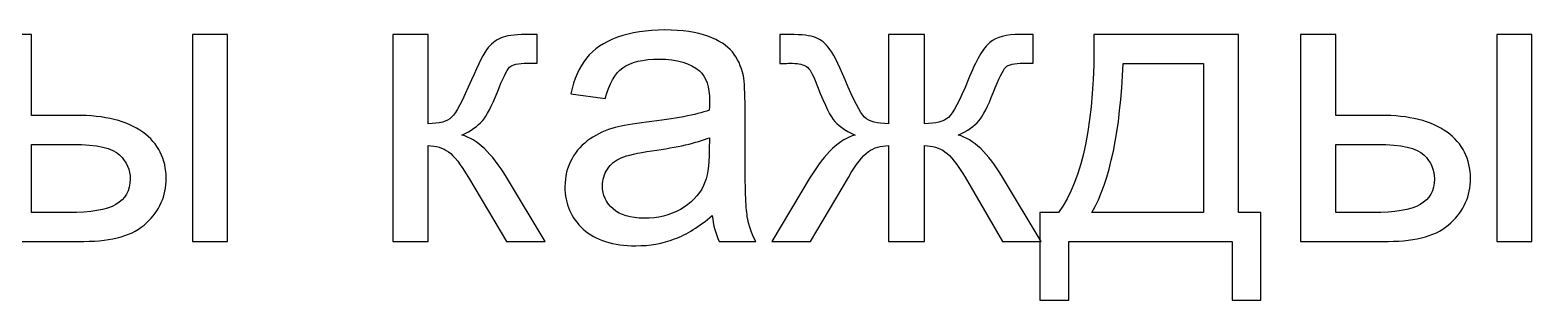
# Model space of a CAD drawing. Header units: centimetres. Extents: x 40 to 180, y 16 to 171.
# Drawn here: x 158.45 to 168, y 37.29 to 39 of the extents above; entities that cross this region are included whole.
import ezdxf

# ---------------------------------------------------------------- set-up
doc = ezdxf.new("R2010")
doc.units = ezdxf.units.CM
doc.header["$MEASUREMENT"] = 0
doc.layers.add('layer 1', color=7, linetype='Continuous')

msp = doc.modelspace()

# ---------------------------------------------------------------- linework, layer by layer
at = {"layer": 'layer 1', "color": 250}
for points, knots in [([(158.23901, 38.97703), (158.23901, 38.97703), (158.46253, 38.97703), (158.46253, 38.97703), (158.46253, 38.97703), (158.46253, 38.97703), (158.46253, 38.46141), (158.46253, 38.46141), (158.46253, 38.46141), (158.46253, 38.46141), (158.74447, 38.46141), (158.74447, 38.46141), (158.74447, 38.46141), (158.92862, 38.46141), (159.07001, 38.42585), (159.1695, 38.35431), (159.1695, 38.35431), (159.26898, 38.28276), (159.31851, 38.18413), (159.31851, 38.0584), (159.31851, 38.0584), (159.31851, 37.94833), (159.27702, 37.85435), (159.19405, 37.77603), (159.19405, 37.77603), (159.11108, 37.69772), (158.97857, 37.65877), (158.79612, 37.65877), (158.79612, 37.65877), (158.79612, 37.65877), (158.23901, 37.65877), (158.23901, 37.65877), (158.23901, 37.65877), (158.23901, 37.65877), (158.23901, 38.97703), (158.23901, 38.97703)], [0, 0, 0, 0, 0.1, 0.1, 0.1, 0.1, 0.2, 0.2, 0.2, 0.2, 0.3, 0.3, 0.3, 0.3, 0.4, 0.4, 0.4, 0.4, 0.5, 0.5, 0.5, 0.5, 0.6, 0.6, 0.6, 0.6, 0.7, 0.7, 0.7, 0.7, 0.8, 0.8, 0.8, 0.8, 1, 1, 1, 1]), ([(159.48615, 38.97703), (159.48615, 38.97703), (159.70967, 38.97703), (159.70967, 38.97703), (159.70967, 38.97703), (159.70967, 38.97703), (159.70967, 37.65877), (159.70967, 37.65877), (159.70967, 37.65877), (159.70967, 37.65877), (159.48615, 37.65877), (159.48615, 37.65877), (159.48615, 37.65877), (159.48615, 37.65877), (159.48615, 38.97703), (159.48615, 38.97703)], [0, 0, 0, 0, 0.2, 0.2, 0.2, 0.2, 0.4, 0.4, 0.4, 0.4, 0.6, 0.6, 0.6, 0.6, 1, 1, 1, 1]), ([(160.76039, 38.97703), (160.76039, 38.97703), (160.98391, 38.97703), (160.98391, 38.97703), (160.98391, 38.97703), (160.98391, 38.97703), (160.98391, 38.40807), (160.98391, 38.40807), (160.98391, 38.40807), (161.05503, 38.40807), (161.10498, 38.42162), (161.13377, 38.44913), (161.13377, 38.44913), (161.16213, 38.47623), (161.20404, 38.55539), (161.25992, 38.68705), (161.25992, 38.68705), (161.30395, 38.79119), (161.33951, 38.85977), (161.3666, 38.89279), (161.3666, 38.89279), (161.39412, 38.92581), (161.42545, 38.94824), (161.46101, 38.95967), (161.46101, 38.95967), (161.49699, 38.9711), (161.55414, 38.97703), (161.63246, 38.97703), (161.63246, 38.97703), (161.63246, 38.97703), (161.67733, 38.97703), (161.67733, 38.97703), (161.67733, 38.97703), (161.67733, 38.97703), (161.67733, 38.79288), (161.67733, 38.79288), (161.67733, 38.79288), (161.67733, 38.79288), (161.6151, 38.79415), (161.6151, 38.79415), (161.6151, 38.79415), (161.55626, 38.79415), (161.51858, 38.78526), (161.50207, 38.7679), (161.50207, 38.7679), (161.48471, 38.7497), (161.45804, 38.69551), (161.42248, 38.60534), (161.42248, 38.60534), (161.38862, 38.51898), (161.35771, 38.45929), (161.32935, 38.42627), (161.32935, 38.42627), (161.30141, 38.39325), (161.25781, 38.3632), (161.19896, 38.33568), (161.19896, 38.33568), (161.29506, 38.30986), (161.38989, 38.22053), (161.48302, 38.06729), (161.48302, 38.06729), (161.48302, 38.06729), (161.72813, 37.65877), (161.72813, 37.65877), (161.72813, 37.65877), (161.72813, 37.65877), (161.4826, 37.65877), (161.4826, 37.65877), (161.4826, 37.65877), (161.4826, 37.65877), (161.24087, 38.06602), (161.24087, 38.06602), (161.24087, 38.06602), (161.19219, 38.14857), (161.14986, 38.20275), (161.11387, 38.229), (161.11387, 38.229), (161.07747, 38.25525), (161.03429, 38.26837), (160.98391, 38.26837), (160.98391, 38.26837), (160.98391, 38.26837), (160.98391, 37.65877), (160.98391, 37.65877), (160.98391, 37.65877), (160.98391, 37.65877), (160.76039, 37.65877), (160.76039, 37.65877), (160.76039, 37.65877), (160.76039, 37.65877), (160.76039, 38.97703), (160.76039, 38.97703)], [0, 0, 0, 0, 0.0416667, 0.0416667, 0.0416667, 0.0416667, 0.0833333, 0.0833333, 0.0833333, 0.0833333, 0.125, 0.125, 0.125, 0.125, 0.1666667, 0.1666667, 0.1666667, 0.1666667, 0.2083333, 0.2083333, 0.2083333, 0.2083333, 0.25, 0.25, 0.25, 0.25, 0.2916667, 0.2916667, 0.2916667, 0.2916667, 0.3333333, 0.3333333, 0.3333333, 0.3333333, 0.375, 0.375, 0.375, 0.375, 0.4166667, 0.4166667, 0.4166667, 0.4166667, 0.4583333, 0.4583333, 0.4583333, 0.4583333, 0.5, 0.5, 0.5, 0.5, 0.5416667, 0.5416667, 0.5416667, 0.5416667, 0.5833333, 0.5833333, 0.5833333, 0.5833333, 0.625, 0.625, 0.625, 0.625, 0.6666667, 0.6666667, 0.6666667, 0.6666667, 0.7083333, 0.7083333, 0.7083333, 0.7083333, 0.75, 0.75, 0.75, 0.75, 0.7916667, 0.7916667, 0.7916667, 0.7916667, 0.8333333, 0.8333333, 0.8333333, 0.8333333, 0.875, 0.875, 0.875, 0.875, 0.9166667, 0.9166667, 0.9166667, 0.9166667, 1, 1, 1, 1]), ([(162.79112, 37.82387), (162.70815, 37.75317), (162.62814, 37.70364), (162.55151, 37.67443), (162.55151, 37.67443), (162.47489, 37.64522), (162.39276, 37.63083), (162.30471, 37.63083), (162.30471, 37.63083), (162.15993, 37.63083), (162.04859, 37.66597), (161.9707, 37.73666), (161.9707, 37.73666), (161.89281, 37.80694), (161.85386, 37.89711), (161.85386, 38.00675), (161.85386, 38.00675), (161.85386, 38.0711), (161.86868, 38.12994), (161.89789, 38.18328), (161.89789, 38.18328), (161.92752, 38.23662), (161.96604, 38.27895), (162.01346, 38.31113), (162.01346, 38.31113), (162.06129, 38.3433), (162.11463, 38.36785), (162.17432, 38.38436), (162.17432, 38.38436), (162.21835, 38.39579), (162.28481, 38.4068), (162.37329, 38.41781), (162.37329, 38.41781), (162.55363, 38.43897), (162.68698, 38.4648), (162.77207, 38.49443), (162.77207, 38.49443), (162.77292, 38.52491), (162.77334, 38.54438), (162.77334, 38.55243), (162.77334, 38.55243), (162.77334, 38.64302), (162.75217, 38.70694), (162.70984, 38.7442), (162.70984, 38.7442), (162.65269, 38.79457), (162.5676, 38.81955), (162.45499, 38.81955), (162.45499, 38.81955), (162.34958, 38.81955), (162.27169, 38.80092), (162.22174, 38.76409), (162.22174, 38.76409), (162.17136, 38.72726), (162.13453, 38.66207), (162.1104, 38.56809), (162.1104, 38.56809), (162.1104, 38.56809), (161.89196, 38.59857), (161.89196, 38.59857), (161.89196, 38.59857), (161.91186, 38.69213), (161.94445, 38.7679), (161.99017, 38.82548), (161.99017, 38.82548), (162.03589, 38.88305), (162.10193, 38.92708), (162.18829, 38.9584), (162.18829, 38.9584), (162.27423, 38.98931), (162.37456, 39.00497), (162.48801, 39.00497), (162.48801, 39.00497), (162.60062, 39.00497), (162.69248, 38.99185), (162.76318, 38.96518), (162.76318, 38.96518), (162.83345, 38.93851), (162.88552, 38.90549), (162.91854, 38.86527), (162.91854, 38.86527), (162.95156, 38.82505), (162.97485, 38.77425), (162.98839, 38.71287), (162.98839, 38.71287), (162.99559, 38.67477), (162.9994, 38.60619), (162.9994, 38.50755), (162.9994, 38.50755), (162.9994, 38.50755), (162.9994, 38.21122), (162.9994, 38.21122), (162.9994, 38.21122), (162.9994, 38.00421), (163.00406, 37.8734), (163.01337, 37.81794), (163.01337, 37.81794), (163.02226, 37.76249), (163.04089, 37.70957), (163.06798, 37.65877), (163.06798, 37.65877), (163.06798, 37.65877), (162.8343, 37.65877), (162.8343, 37.65877), (162.8343, 37.65877), (162.81186, 37.70576), (162.79747, 37.76079), (162.79112, 37.82387)], [0, 0, 0, 0, 0.0357143, 0.0357143, 0.0357143, 0.0357143, 0.0714286, 0.0714286, 0.0714286, 0.0714286, 0.1071429, 0.1071429, 0.1071429, 0.1071429, 0.1428571, 0.1428571, 0.1428571, 0.1428571, 0.1785714, 0.1785714, 0.1785714, 0.1785714, 0.2142857, 0.2142857, 0.2142857, 0.2142857, 0.25, 0.25, 0.25, 0.25, 0.2857143, 0.2857143, 0.2857143, 0.2857143, 0.3214286, 0.3214286, 0.3214286, 0.3214286, 0.3571429, 0.3571429, 0.3571429, 0.3571429, 0.3928571, 0.3928571, 0.3928571, 0.3928571, 0.4285714, 0.4285714, 0.4285714, 0.4285714, 0.4642857, 0.4642857, 0.4642857, 0.4642857, 0.5, 0.5, 0.5, 0.5, 0.5357143, 0.5357143, 0.5357143, 0.5357143, 0.5714286, 0.5714286, 0.5714286, 0.5714286, 0.6071429, 0.6071429, 0.6071429, 0.6071429, 0.6428571, 0.6428571, 0.6428571, 0.6428571, 0.6785714, 0.6785714, 0.6785714, 0.6785714, 0.7142857, 0.7142857, 0.7142857, 0.7142857, 0.75, 0.75, 0.75, 0.75, 0.7857143, 0.7857143, 0.7857143, 0.7857143, 0.8214286, 0.8214286, 0.8214286, 0.8214286, 0.8571429, 0.8571429, 0.8571429, 0.8571429, 0.8928571, 0.8928571, 0.8928571, 0.8928571, 0.9285714, 0.9285714, 0.9285714, 0.9285714, 1, 1, 1, 1]), ([(164.14028, 38.97703), (164.14028, 38.97703), (164.14028, 38.40807), (164.14028, 38.40807), (164.14028, 38.40807), (164.21225, 38.40807), (164.26305, 38.42162), (164.29226, 38.44829), (164.29226, 38.44829), (164.32147, 38.47538), (164.36338, 38.55454), (164.41756, 38.68662), (164.41756, 38.68662), (164.46836, 38.81193), (164.51451, 38.89152), (164.55599, 38.92623), (164.55599, 38.92623), (164.59663, 38.9601), (164.66098, 38.97703), (164.74946, 38.97703), (164.74946, 38.97703), (164.74946, 38.97703), (164.83116, 38.97703), (164.83116, 38.97703), (164.83116, 38.97703), (164.83116, 38.97703), (164.83116, 38.79288), (164.83116, 38.79288), (164.83116, 38.79288), (164.83116, 38.79288), (164.77062, 38.79415), (164.77062, 38.79415), (164.77062, 38.79415), (164.71093, 38.79415), (164.67326, 38.78526), (164.65675, 38.7679), (164.65675, 38.7679), (164.63939, 38.7497), (164.61272, 38.69551), (164.57716, 38.60534), (164.57716, 38.60534), (164.54414, 38.51898), (164.51366, 38.45972), (164.48572, 38.42627), (164.48572, 38.42627), (164.45778, 38.39325), (164.41375, 38.3632), (164.35449, 38.33568), (164.35449, 38.33568), (164.45101, 38.30986), (164.54499, 38.22053), (164.63685, 38.06729), (164.63685, 38.06729), (164.63685, 38.06729), (164.88196, 37.65877), (164.88196, 37.65877), (164.88196, 37.65877), (164.88196, 37.65877), (164.63643, 37.65877), (164.63643, 37.65877), (164.63643, 37.65877), (164.63643, 37.65877), (164.39767, 38.06686), (164.39767, 38.06686), (164.39767, 38.06686), (164.34898, 38.14984), (164.30623, 38.20402), (164.27024, 38.22985), (164.27024, 38.22985), (164.23384, 38.25567), (164.19066, 38.26837), (164.14028, 38.26837), (164.14028, 38.26837), (164.14028, 38.26837), (164.14028, 37.65877), (164.14028, 37.65877), (164.14028, 37.65877), (164.14028, 37.65877), (163.91168, 37.65877), (163.91168, 37.65877), (163.91168, 37.65877), (163.91168, 37.65877), (163.91168, 38.26837), (163.91168, 38.26837), (163.91168, 38.26837), (163.86215, 38.26837), (163.81939, 38.25567), (163.78341, 38.23027), (163.78341, 38.23027), (163.747, 38.20487), (163.70467, 38.15026), (163.65641, 38.06644), (163.65641, 38.06644), (163.65641, 38.06644), (163.41553, 37.65877), (163.41553, 37.65877), (163.41553, 37.65877), (163.41553, 37.65877), (163.17, 37.65877), (163.17, 37.65877), (163.17, 37.65877), (163.17, 37.65877), (163.41426, 38.06729), (163.41426, 38.06729), (163.41426, 38.06729), (163.50697, 38.22053), (163.6018, 38.30986), (163.69832, 38.33568), (163.69832, 38.33568), (163.63228, 38.36616), (163.58571, 38.3996), (163.55947, 38.43559), (163.55947, 38.43559), (163.5328, 38.47157), (163.49343, 38.55751), (163.44051, 38.6934), (163.44051, 38.6934), (163.42231, 38.73912), (163.40283, 38.76706), (163.38209, 38.77722), (163.38209, 38.77722), (163.3605, 38.7878), (163.32875, 38.79288), (163.28642, 38.79288), (163.28642, 38.79288), (163.27583, 38.79288), (163.25382, 38.79246), (163.2208, 38.79161), (163.2208, 38.79161), (163.2208, 38.79161), (163.2208, 38.97703), (163.2208, 38.97703), (163.2208, 38.97703), (163.2208, 38.97703), (163.2517, 38.97703), (163.2517, 38.97703), (163.2517, 38.97703), (163.33806, 38.97703), (163.3986, 38.97195), (163.43374, 38.96137), (163.43374, 38.96137), (163.46887, 38.95121), (163.5002, 38.92919), (163.52814, 38.89575), (163.52814, 38.89575), (163.55566, 38.86231), (163.59164, 38.79288), (163.63567, 38.68662), (163.63567, 38.68662), (163.68943, 38.55666), (163.73092, 38.47792), (163.7597, 38.44998), (163.7597, 38.44998), (163.78849, 38.42204), (163.83929, 38.40807), (163.91168, 38.40807), (163.91168, 38.40807), (163.91168, 38.40807), (163.91168, 38.97703), (163.91168, 38.97703), (163.91168, 38.97703), (163.91168, 38.97703), (164.14028, 38.97703), (164.14028, 38.97703)], [0, 0, 0, 0, 0.0238095, 0.0238095, 0.0238095, 0.0238095, 0.047619, 0.047619, 0.047619, 0.047619, 0.0714286, 0.0714286, 0.0714286, 0.0714286, 0.0952381, 0.0952381, 0.0952381, 0.0952381, 0.1190476, 0.1190476, 0.1190476, 0.1190476, 0.1428571, 0.1428571, 0.1428571, 0.1428571, 0.1666667, 0.1666667, 0.1666667, 0.1666667, 0.1904762, 0.1904762, 0.1904762, 0.1904762, 0.2142857, 0.2142857, 0.2142857, 0.2142857, 0.2380952, 0.2380952, 0.2380952, 0.2380952, 0.2619048, 0.2619048, 0.2619048, 0.2619048, 0.2857143, 0.2857143, 0.2857143, 0.2857143, 0.3095238, 0.3095238, 0.3095238, 0.3095238, 0.3333333, 0.3333333, 0.3333333, 0.3333333, 0.3571429, 0.3571429, 0.3571429, 0.3571429, 0.3809524, 0.3809524, 0.3809524, 0.3809524, 0.4047619, 0.4047619, 0.4047619, 0.4047619, 0.4285714, 0.4285714, 0.4285714, 0.4285714, 0.452381, 0.452381, 0.452381, 0.452381, 0.4761905, 0.4761905, 0.4761905, 0.4761905, 0.5, 0.5, 0.5, 0.5, 0.5238095, 0.5238095, 0.5238095, 0.5238095, 0.547619, 0.547619, 0.547619, 0.547619, 0.5714286, 0.5714286, 0.5714286, 0.5714286, 0.5952381, 0.5952381, 0.5952381, 0.5952381, 0.6190476, 0.6190476, 0.6190476, 0.6190476, 0.6428571, 0.6428571, 0.6428571, 0.6428571, 0.6666667, 0.6666667, 0.6666667, 0.6666667, 0.6904762, 0.6904762, 0.6904762, 0.6904762, 0.7142857, 0.7142857, 0.7142857, 0.7142857, 0.7380952, 0.7380952, 0.7380952, 0.7380952, 0.7619048, 0.7619048, 0.7619048, 0.7619048, 0.7857143, 0.7857143, 0.7857143, 0.7857143, 0.8095238, 0.8095238, 0.8095238, 0.8095238, 0.8333333, 0.8333333, 0.8333333, 0.8333333, 0.8571429, 0.8571429, 0.8571429, 0.8571429, 0.8809524, 0.8809524, 0.8809524, 0.8809524, 0.9047619, 0.9047619, 0.9047619, 0.9047619, 0.9285714, 0.9285714, 0.9285714, 0.9285714, 0.952381, 0.952381, 0.952381, 0.952381, 1, 1, 1, 1]), ([(165.21724, 38.97703), (165.21724, 38.97703), (166.13672, 38.97703), (166.13672, 38.97703), (166.13672, 38.97703), (166.13672, 38.97703), (166.13672, 37.84165), (166.13672, 37.84165), (166.13672, 37.84165), (166.13672, 37.84165), (166.27896, 37.84165), (166.27896, 37.84165), (166.27896, 37.84165), (166.27896, 37.84165), (166.27896, 37.28539), (166.27896, 37.28539), (166.27896, 37.28539), (166.27896, 37.28539), (166.09608, 37.28539), (166.09608, 37.28539), (166.09608, 37.28539), (166.09608, 37.28539), (166.09608, 37.65877), (166.09608, 37.65877), (166.09608, 37.65877), (166.09608, 37.65877), (165.05722, 37.65877), (165.05722, 37.65877), (165.05722, 37.65877), (165.05722, 37.65877), (165.05722, 37.28539), (165.05722, 37.28539), (165.05722, 37.28539), (165.05722, 37.28539), (164.87434, 37.28539), (164.87434, 37.28539), (164.87434, 37.28539), (164.87434, 37.28539), (164.87434, 37.84165), (164.87434, 37.84165), (164.87434, 37.84165), (164.87434, 37.84165), (164.99118, 37.84165), (164.99118, 37.84165), (164.99118, 37.84165), (165.14866, 38.05543), (165.22401, 38.43389), (165.21724, 38.97703)], [0, 0, 0, 0, 0.0769231, 0.0769231, 0.0769231, 0.0769231, 0.1538462, 0.1538462, 0.1538462, 0.1538462, 0.2307692, 0.2307692, 0.2307692, 0.2307692, 0.3076923, 0.3076923, 0.3076923, 0.3076923, 0.3846154, 0.3846154, 0.3846154, 0.3846154, 0.4615385, 0.4615385, 0.4615385, 0.4615385, 0.5384615, 0.5384615, 0.5384615, 0.5384615, 0.6153846, 0.6153846, 0.6153846, 0.6153846, 0.6923077, 0.6923077, 0.6923077, 0.6923077, 0.7692308, 0.7692308, 0.7692308, 0.7692308, 0.8461538, 0.8461538, 0.8461538, 0.8461538, 1, 1, 1, 1]), ([(166.53169, 38.97703), (166.53169, 38.97703), (166.75521, 38.97703), (166.75521, 38.97703), (166.75521, 38.97703), (166.75521, 38.97703), (166.75521, 38.46141), (166.75521, 38.46141), (166.75521, 38.46141), (166.75521, 38.46141), (167.03715, 38.46141), (167.03715, 38.46141), (167.03715, 38.46141), (167.2213, 38.46141), (167.36269, 38.42585), (167.46218, 38.35431), (167.46218, 38.35431), (167.56166, 38.28276), (167.61119, 38.18413), (167.61119, 38.0584), (167.61119, 38.0584), (167.61119, 37.94833), (167.5697, 37.85435), (167.48673, 37.77603), (167.48673, 37.77603), (167.40376, 37.69772), (167.27125, 37.65877), (167.0888, 37.65877), (167.0888, 37.65877), (167.0888, 37.65877), (166.53169, 37.65877), (166.53169, 37.65877), (166.53169, 37.65877), (166.53169, 37.65877), (166.53169, 38.97703), (166.53169, 38.97703)], [0, 0, 0, 0, 0.1, 0.1, 0.1, 0.1, 0.2, 0.2, 0.2, 0.2, 0.3, 0.3, 0.3, 0.3, 0.4, 0.4, 0.4, 0.4, 0.5, 0.5, 0.5, 0.5, 0.6, 0.6, 0.6, 0.6, 0.7, 0.7, 0.7, 0.7, 0.8, 0.8, 0.8, 0.8, 1, 1, 1, 1]), ([(167.77883, 38.97703), (167.77883, 38.97703), (168.00235, 38.97703), (168.00235, 38.97703), (168.00235, 38.97703), (168.00235, 38.97703), (168.00235, 37.65877), (168.00235, 37.65877), (168.00235, 37.65877), (168.00235, 37.65877), (167.77883, 37.65877), (167.77883, 37.65877), (167.77883, 37.65877), (167.77883, 37.65877), (167.77883, 38.97703), (167.77883, 38.97703)], [0, 0, 0, 0, 0.2, 0.2, 0.2, 0.2, 0.4, 0.4, 0.4, 0.4, 0.6, 0.6, 0.6, 0.6, 1, 1, 1, 1]), ([(165.40266, 38.79161), (165.38615, 38.36362), (165.32011, 38.04697), (165.20454, 37.84165), (165.20454, 37.84165), (165.20454, 37.84165), (165.9132, 37.84165), (165.9132, 37.84165), (165.9132, 37.84165), (165.9132, 37.84165), (165.9132, 38.79161), (165.9132, 38.79161), (165.9132, 38.79161), (165.9132, 38.79161), (165.40266, 38.79161), (165.40266, 38.79161)], [0, 0, 0, 0, 0.2, 0.2, 0.2, 0.2, 0.4, 0.4, 0.4, 0.4, 0.6, 0.6, 0.6, 0.6, 1, 1, 1, 1]), ([(162.77334, 38.31917), (162.69206, 38.28615), (162.57014, 38.25821), (162.40758, 38.23535), (162.40758, 38.23535), (162.31529, 38.22223), (162.2501, 38.20741), (162.212, 38.1909), (162.212, 38.1909), (162.1739, 38.17439), (162.14469, 38.15026), (162.12395, 38.11893), (162.12395, 38.11893), (162.1032, 38.08718), (162.09262, 38.05205), (162.09262, 38.0131), (162.09262, 38.0131), (162.09262, 37.95426), (162.11506, 37.90473), (162.16035, 37.86536), (162.16035, 37.86536), (162.20565, 37.82599), (162.27169, 37.80609), (162.35847, 37.80609), (162.35847, 37.80609), (162.44441, 37.80609), (162.52103, 37.82472), (162.58834, 37.86239), (162.58834, 37.86239), (162.65523, 37.89965), (162.70476, 37.95087), (162.73609, 38.01564), (162.73609, 38.01564), (162.76022, 38.06602), (162.77207, 38.1401), (162.77207, 38.23789), (162.77207, 38.23789), (162.77207, 38.23789), (162.77334, 38.31917), (162.77334, 38.31917)], [0, 0, 0, 0, 0.0909091, 0.0909091, 0.0909091, 0.0909091, 0.1818182, 0.1818182, 0.1818182, 0.1818182, 0.2727273, 0.2727273, 0.2727273, 0.2727273, 0.3636364, 0.3636364, 0.3636364, 0.3636364, 0.4545455, 0.4545455, 0.4545455, 0.4545455, 0.5454545, 0.5454545, 0.5454545, 0.5454545, 0.6363636, 0.6363636, 0.6363636, 0.6363636, 0.7272727, 0.7272727, 0.7272727, 0.7272727, 0.8181818, 0.8181818, 0.8181818, 0.8181818, 1, 1, 1, 1]), ([(158.46253, 37.84165), (158.46253, 37.84165), (158.69706, 37.84165), (158.69706, 37.84165), (158.69706, 37.84165), (158.83803, 37.84165), (158.9392, 37.85901), (158.99932, 37.89372), (158.99932, 37.89372), (159.05985, 37.92843), (159.08991, 37.98262), (159.08991, 38.05628), (159.08991, 38.05628), (159.08991, 38.11343), (159.06747, 38.16423), (159.02302, 38.2091), (159.02302, 38.2091), (158.97815, 38.25355), (158.87951, 38.27599), (158.72669, 38.27599), (158.72669, 38.27599), (158.72669, 38.27599), (158.46253, 38.27599), (158.46253, 38.27599), (158.46253, 38.27599), (158.46253, 38.27599), (158.46253, 37.84165), (158.46253, 37.84165)], [0, 0, 0, 0, 0.125, 0.125, 0.125, 0.125, 0.25, 0.25, 0.25, 0.25, 0.375, 0.375, 0.375, 0.375, 0.5, 0.5, 0.5, 0.5, 0.625, 0.625, 0.625, 0.625, 0.75, 0.75, 0.75, 0.75, 1, 1, 1, 1]), ([(166.75521, 37.84165), (166.75521, 37.84165), (166.98974, 37.84165), (166.98974, 37.84165), (166.98974, 37.84165), (167.13071, 37.84165), (167.23188, 37.85901), (167.292, 37.89372), (167.292, 37.89372), (167.35253, 37.92843), (167.38259, 37.98262), (167.38259, 38.05628), (167.38259, 38.05628), (167.38259, 38.11343), (167.36015, 38.16423), (167.3157, 38.2091), (167.3157, 38.2091), (167.27083, 38.25355), (167.17219, 38.27599), (167.01937, 38.27599), (167.01937, 38.27599), (167.01937, 38.27599), (166.75521, 38.27599), (166.75521, 38.27599), (166.75521, 38.27599), (166.75521, 38.27599), (166.75521, 37.84165), (166.75521, 37.84165)], [0, 0, 0, 0, 0.125, 0.125, 0.125, 0.125, 0.25, 0.25, 0.25, 0.25, 0.375, 0.375, 0.375, 0.375, 0.5, 0.5, 0.5, 0.5, 0.625, 0.625, 0.625, 0.625, 0.75, 0.75, 0.75, 0.75, 1, 1, 1, 1])]:
    msp.add_open_spline(points, degree=3, knots=knots, dxfattribs=at)

doc.saveas('drawing.dxf')
